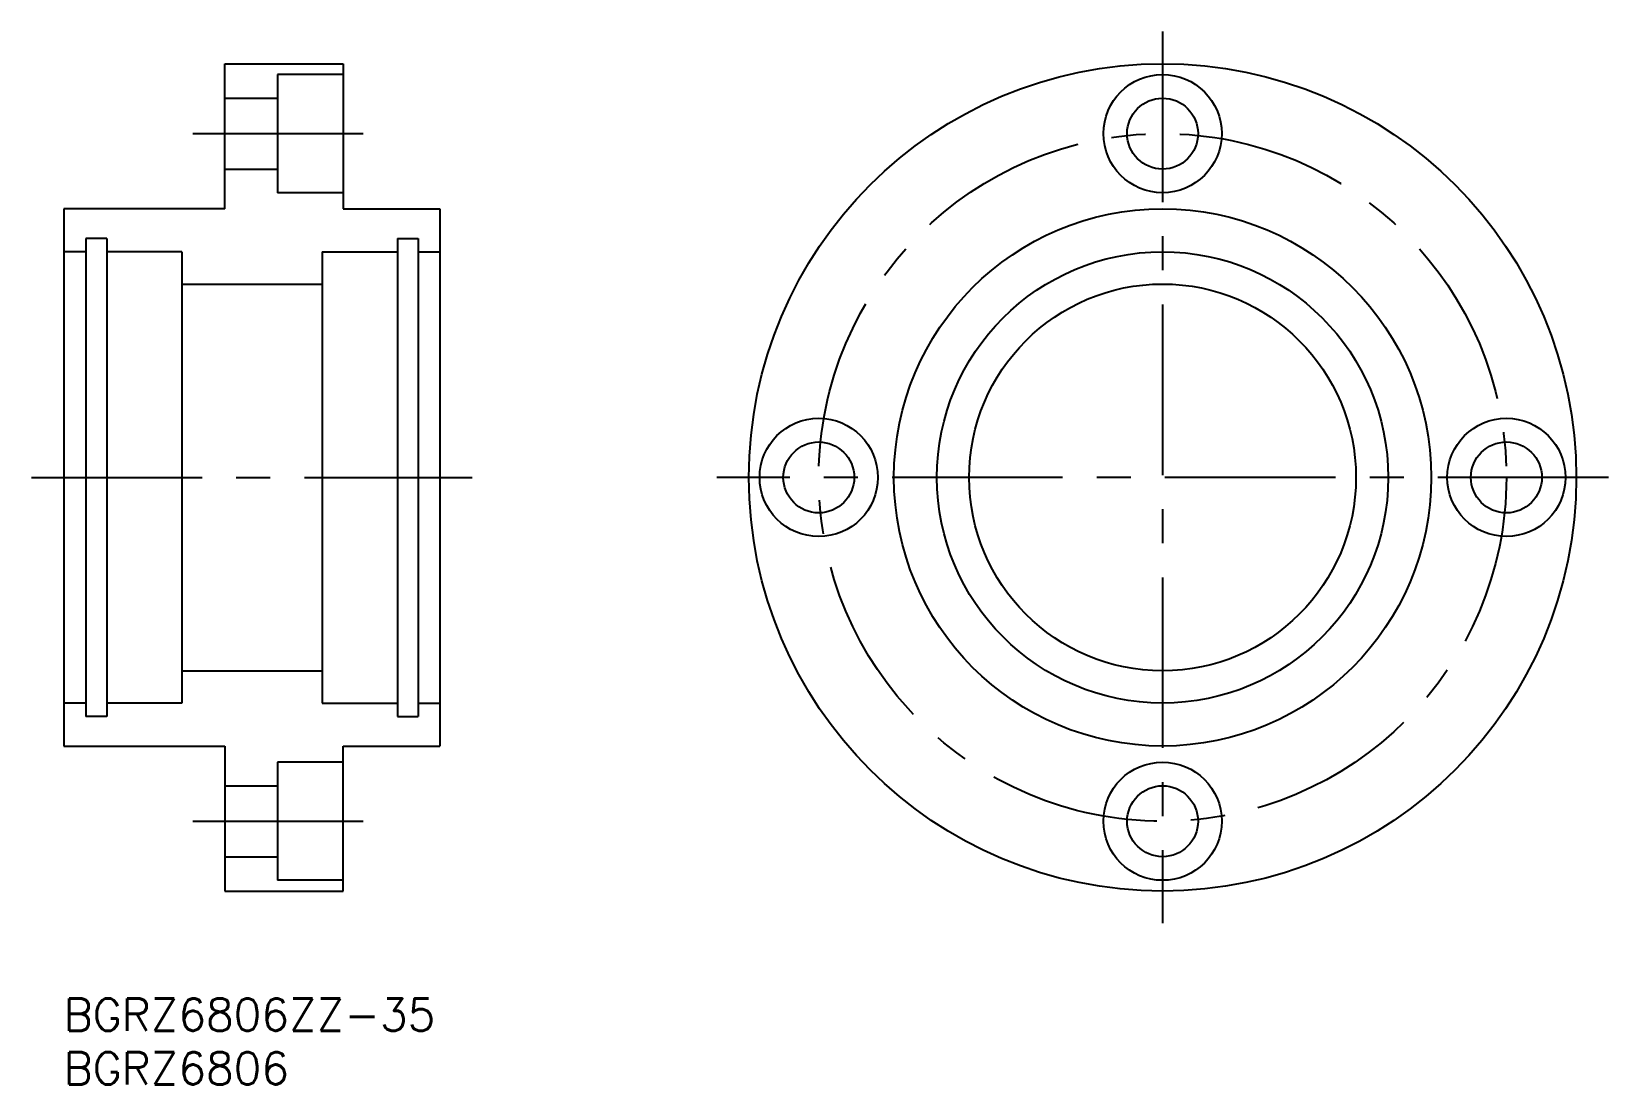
# Model space of a CAD drawing. Extents: x -3 to 144, y -8 to 90.
import ezdxf

# ---------------------------------------------------------------- set-up
doc = ezdxf.new("R2010")
doc.units = 0
doc.header["$LTSCALE"] = 0.5
doc.linetypes.add('CENTER', pattern=[50.8, 31.75, -6.35, 6.35, -6.35])
for name, color, linetype in [('MSM_CENTER', 1, 'CENTER'), ('MSM_CONTINUOUS', 7, 'CONTINUOUS'), ('MSM_PART_NUMBER', 7, 'CONTINUOUS')]:
    doc.layers.add(name, color=color, linetype=linetype)
doc.styles.get("Standard").update_dxf_attribs({"font": 'txt.shx', "height": 3, "bigfont": 'bigfont.shx'})

# ---------------------------------------------------------------- blocks, each defined once
blk = doc.blocks.new('*U2')
at = {"layer": 'MSM_PART_NUMBER'}
blk.add_text('BGRZ6806ZZ-35', height=3, dxfattribs=at).set_placement((0, -3))
blk = doc.blocks.new('*U3')
at = {"layer": 'MSM_PART_NUMBER'}
blk.add_text('BGRZ6806', height=3, dxfattribs=at).set_placement((0, -8))

msp = doc.modelspace()

# ---------------------------------------------------------------- linework, layer by layer
at = {"layer": 'MSM_CENTER'}
for p, q in [((102.27, 90), (102.27, 7)), ((12, 80.5), (29, 80.5)), ((-3, 48.5), (38, 48.5)), ((143.77, 48.5), (60.77, 48.5)), ((12, 16.5), (29, 16.5))]:
    msp.add_line(p, q, dxfattribs=at)
msp.add_circle((102.27, 48.5), 32, dxfattribs=at)
at = {"layer": 'MSM_CONTINUOUS'}
for p, q in [((15, 87), (26, 87)), ((15, 73.5), (15, 87)), ((26, 87), (26, 73.5)), ((26, 86), (19.9, 86)), ((19.9, 86), (19.9, 75)), ((15, 83.8), (19.9, 83.8)), ((15, 77.2), (19.9, 77.2)), ((26, 75), (19.9, 75)), ((0, 73.5), (0, 23.5)), ((15, 73.5), (0, 73.5)), ((26, 73.5), (35, 73.5)), ((35, 73.5), (35, 23.5)), ((2.05, 70.75), (2.05, 26.25)), ((4, 70.75), (2.05, 70.75)), ((4, 70.75), (4, 26.25)), ((31.05, 70.75), (33, 70.75)), ((31.05, 70.75), (31.05, 26.25)), ((33, 70.75), (33, 26.25)), ((2.05, 69.5), (0.05, 69.5)), ((11, 69.5), (4, 69.5)), ((11, 69.5), (11, 27.5)), ((24.05, 69.5), (31.05, 69.5)), ((24.05, 69.5), (24.05, 27.5)), ((33, 69.5), (35, 69.5)), ((11, 66.5), (24.05, 66.5)), ((11, 30.5), (24.05, 30.5)), ((2.05, 27.5), (0.05, 27.5)), ((11, 27.5), (4, 27.5)), ((24.05, 27.5), (31.05, 27.5)), ((33, 27.5), (35, 27.5)), ((4, 26.25), (2.05, 26.25)), ((31.05, 26.25), (33, 26.25)), ((0, 23.5), (15, 23.5)), ((15, 23.5), (15, 10)), ((26, 23.5), (35, 23.5)), ((26, 10), (26, 23.5)), ((26, 22), (19.9, 22)), ((19.9, 22), (19.9, 11)), ((15, 19.8), (19.9, 19.8)), ((15, 13.2), (19.9, 13.2)), ((26, 11), (19.9, 11)), ((15, 10), (26, 10))]:
    msp.add_line(p, q, dxfattribs=at)
for centre, radius in [((102.27, 48.5), 38.5), ((102.27, 80.5), 5.5), ((102.27, 80.5), 3.3), ((102.27, 48.5), 25), ((102.27, 48.5), 21), ((102.27, 48.5), 18), ((70.27, 48.5), 5.5), ((134.27, 48.5), 5.5), ((70.27, 48.5), 3.3), ((134.27, 48.5), 3.3), ((102.27, 16.5), 5.5), ((102.27, 16.5), 3.3)]:
    msp.add_circle(centre, radius, dxfattribs=at)

# ---------------------------------------------------------------- block references
for name in ['*U2', '*U3']:
    msp.add_blockref(name, (0, 0), dxfattribs=at)

doc.saveas('drawing.dxf')
